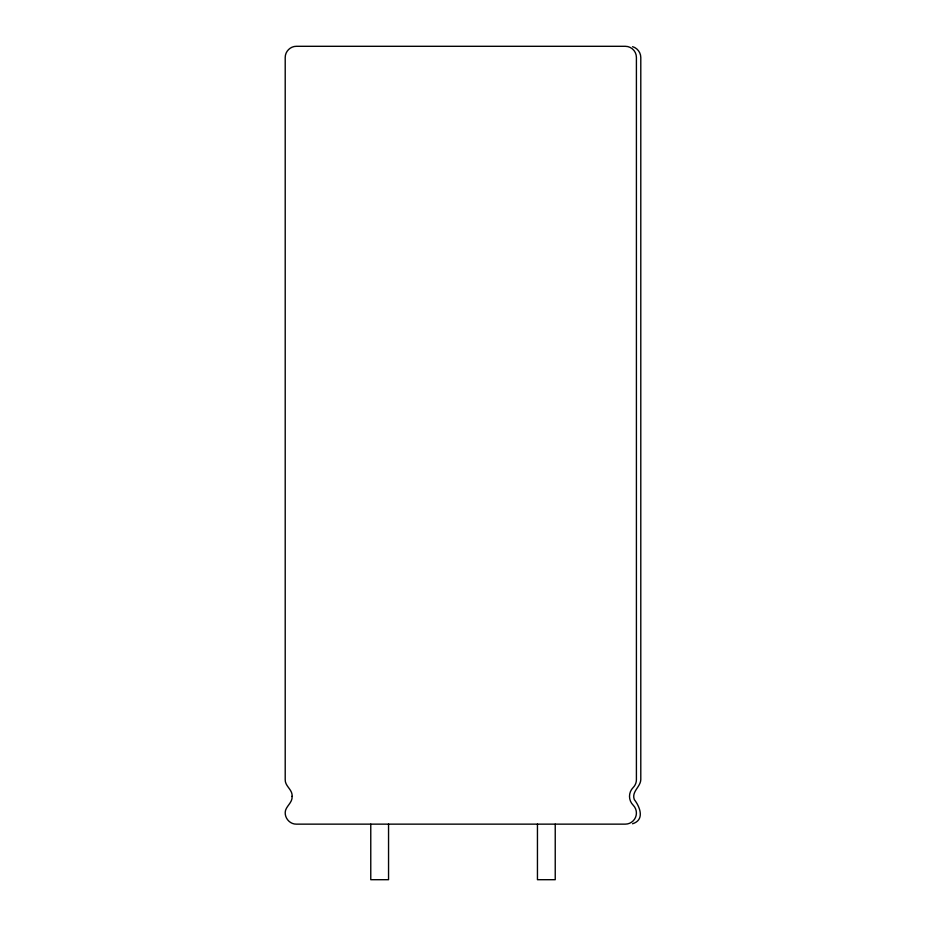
<?xml version="1.0" encoding="UTF-8"?>
<svg xmlns="http://www.w3.org/2000/svg" width="926" height="926" viewBox="0 0 926 926"><rect width="100%" height="100%" fill="white"/><g stroke="black" fill="none" stroke-linecap="round" stroke-linejoin="round"><path stroke-width="1.39" d="M632.551 823.758C645.063 819.915 639.982 806.859 634.31 799.589C631.312 791.603 640.514 786.938 640.792 779.692L640.792 57.412C640.769 52.504 637.296 47.978 632.551 46.682M555.23 824.14L555.23 879.7L537.45 879.7L537.45 824.14M388.55 824.14L388.55 879.7L370.77 879.7L370.77 824.14M292.107 796.36C292.593 802.032 287.257 805.319 285.59 810.157C283.634 816.917 289.282 824.267 296.32 824.14L625.293 824.14A11.112 11.112 0 0 0 633.153 805.169A12.455 12.455 0 0 1 633.153 787.551A11.112 11.112 0 0 0 636.405 779.692L636.405 57.412A11.112 11.112 0 0 0 625.293 46.3L296.32 46.3C290.37 46.265 285.173 51.462 285.208 57.412L285.208 779.692C284.953 786.278 292.732 789.623 292.107 796.36"/></g></svg>
